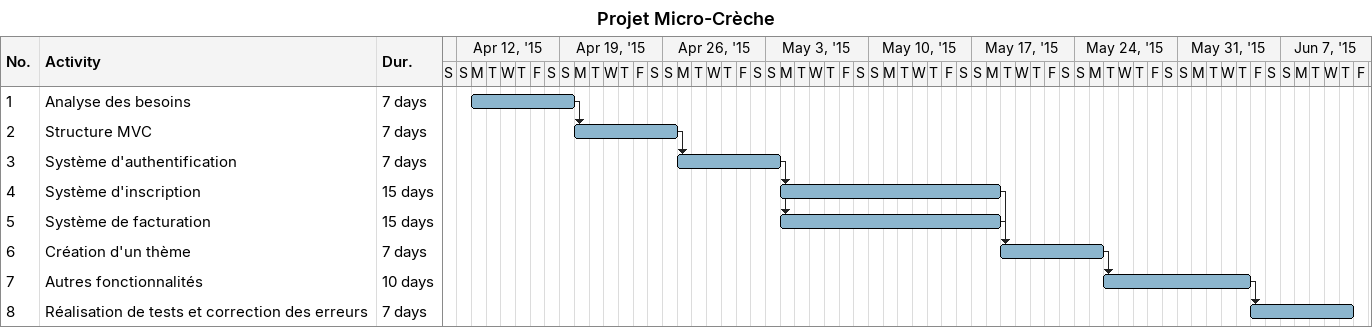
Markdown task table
Projet Micro-Crèche

| ID | Task | Duration | Start | Finish | Predecessors |
|---|---|---|---|---|---|
| 1 | Analyse des besoins | 7d | 2015-04-13 | 2015-04-19 |  |
| 2 | Structure MVC | 7d | 2015-04-20 | 2015-04-26 | 1 |
| 3 | Système d'authentification | 7d | 2015-04-27 | 2015-05-03 | 2 |
| 4 | Système d'inscription | 15d | 2015-05-04 | 2015-05-18 | 3 |
| 5 | Système de facturation | 15d | 2015-05-04 | 2015-05-18 | 3 |
| 6 | Création d'un thème | 7d | 2015-05-19 | 2015-05-25 | 4, 5 |
| 7 | Autres fonctionnalités | 10d | 2015-05-26 | 2015-06-04 | 6 |
| 8 | Réalisation de tests et correction des erreurs | 7d | 2015-06-05 | 2015-06-11 | 7 |
